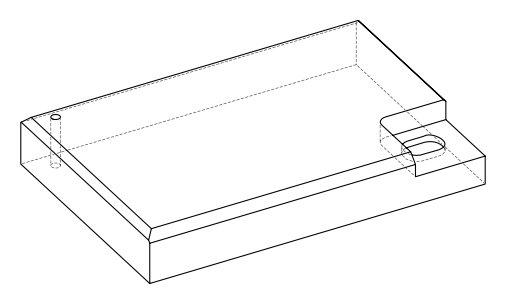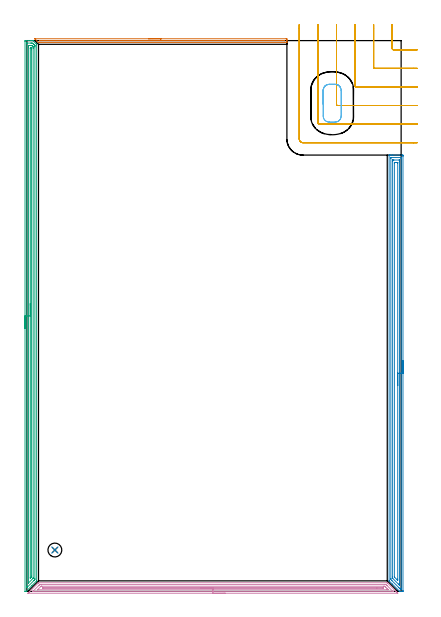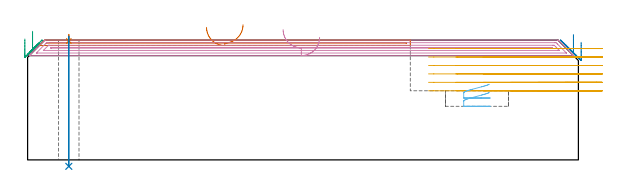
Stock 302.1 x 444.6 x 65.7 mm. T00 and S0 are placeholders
(PLAN: 8 operations, 3 tool changes, 48.6 min)
(1 AREA_MILL | FG_CHAMFER_SURFACE | UGT0205_001 | 3.37 min | 936 mm3)
(2 AREA_MILL_1 | FG_CHAMFER_SURFACE_1 | UGT0205_001 | 11.45 min | 22488 mm3)
(3 AREA_MILL_2 | FG_CHAMFER_SURFACE_2 | UGT0205_001 | 14.28 min | 19627 mm3)
(4 AREA_MILL_3 | FG_CHAMFER_SURFACE_3 | UGT0205_001 | 9.43 min | 10371 mm3)
(5 MILL_CORNER_NOTCH_RECTANGULAR | CORNER_NOTCH_RECTANGULAR | UGT0201_136 | Follow Part, ap 5, ae 75% | 9.2 min | 235448 mm3)
(6 MILL_RECTANGULAR_POCKET | POCKET_RECTANGULAR_STRAIGHT | UGT0201_136 | Follow Part, ap 5, ae 75% | 0.57 min | 13190 mm3)
(7 SPOT_DRILL | STEP1HOLE | NXT0321_9005460120000 | 0.03 min | 8 mm3)
(8 DRILL_THROUGH_HOLE_INTO_CENTER | STEP1HOLE | NXT0301_083 | 0.29 min | 6435 mm3)
(TOOL UGT0205_001 | Chamfer Mill 20 x 3 x 45 deg. | D20 FL50 Z2)
(TOOL UGT0201_136 | Carbide End Mill 20.0 | D20 FL30 Z4)
(TOOL NXT0321_9005460120000 | NC Spot Drill, 142deg, 12mm, Carbide, Uncoated | D12 PA142 FL30 Z2)
(TOOL NXT0301_083 | Carbide Drill 11.2mm [860.1-1120-056A1-MM 2214] | D11.2 PA140 FL72 Z2)
(OP 1 AREA_MILL)
G17 G21 G94 G90
T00 M6
G54
G17 G0 G90 X98.15 Y446.1 S1061 M3
G43 Z75.7 H0
Z72.7
G94 G1 X98.188 Z71.828 F250.
X98.302 Z70.964
X98.491 Z70.112
X98.753 Z69.28
X99.087 Z68.474
X99.49 Z67.7
X99.959 Z66.964
X100.49 Z66.272
X101.079 Z65.629
X101.722 Z65.04
X102.414 Z64.509
X103.15 Z64.04
X103.924 Z63.637
X104.73 Z63.303
X105.562 Z63.041
X106.414 Z62.852
X107.279 Z62.738
X108.15 Z62.7
X209.311
X209.454 Y446.099 Z62.701
X209.898 Y446.091 Z62.705
X209.9 Y445.78 Z63.017
Y445.493 Z63.304
Y444.887 Z63.909
Y444.6 Z64.195
Y444.025 Z64.774
Y443.491 Z65.308
Y443.152 Z65.639
X209.89 Y443.103 Z65.688
X209.757 Y443.1 Z65.7
X9.663
X9.405 Y443.104 Z65.69
X9.28 Y443.219 Z65.58
X6.692 Y445.807 Z62.991
X6.561 Y445.939 Z62.857
X6.413 Y446.092 Z62.706
X6.482 Y446.097 Z62.703
X6.639 Y446.1 Z62.7
X6.692
X108.15
Y444.686 Z64.114
X207.528 Y444.685 Z64.115
X207.89 Y444.679 Z64.121
X207.893 Y444.653 Z64.147
X207.897 Y444.6 Z64.2
Y444.554 Z64.246
X207.894 Y444.531 Z64.269
X207.892 Y444.525 Z64.275
X207.869 Y444.521 Z64.279
X207.699 Y444.516 Z64.284
X207.614 Y444.515 Z64.285
X11.446 Y444.514 Z64.286
X10.639 Y444.516 Z64.284
X10.554 Y444.518 Z64.282
X10.471 Y444.521 Z64.279
X10.432 Y444.529 Z64.271
X10.406 Y444.552 Z64.248
X10.353 Y444.6 Z64.2
X10.287 Y444.671 Z64.129
X10.283 Y444.678 Z64.122
X10.284 Y444.68 Z64.12
X10.326 Y444.683 Z64.117
X10.383 Y444.685 Z64.115
X10.469 Y444.686 Z64.114
X108.15
X109.022 Z64.152
X109.887 Z64.266
X110.738 Z64.455
X111.57 Z64.717
X112.376 Z65.051
X113.15 Z65.454
X113.886 Z65.923
X114.578 Z66.454
X115.221 Z67.043
X115.811 Z67.686
X116.342 Z68.379
X116.81 Z69.114
X117.213 Z69.888
X117.547 Z70.694
X117.809 Z71.526
X117.998 Z72.378
X118.112 Z73.243
X118.15 Z74.114
G0 Z75.7
M5
M2
(OP 2 AREA_MILL_1)
G17 G21 G94 G90
T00 M6
G54
G17 G0 G90 X303.6 Y186.1 S1061 M3
G43 Z75.7 H0
Z64.5
G94 G1 Y186.062 Z63.628 F250.
Y185.948 Z62.763
Y185.759 Z61.912
Y185.497 Z61.08
Y185.163 Z60.274
Y184.76 Z59.5
Y184.292 Z58.764
Y183.76 Z58.072
Y183.171 Z57.429
Y182.528 Z56.84
Y181.836 Z56.308
Y181.1 Z55.84
Y180.326 Z55.437
Y179.52 Z55.103
Y178.688 Z54.841
Y177.836 Z54.652
Y176.972 Z54.538
Y176.1 Z54.5
Y0.614
X303.598 Y0.347 Z54.502
X303.591 Y0.003 Z54.505
X303.574 Y0. Z54.523
X302.372 Z55.723
X301.717 Z56.383
X301.388 Z56.711
X300.949 Y0.001 Z57.142
X300.898 Y0.01 Z57.193
X300.84 Y0.057 Z57.253
X300.731 Y0.167 Z57.366
X294.939 Y5.96 Z63.16
X292.694 Y8.205 Z65.404
X292.486 Y8.415 Z65.611
X292.403 Y8.505 Z65.689
X292.4 Y8.651 Z65.7
Y352.033
X292.402 Y352.19 Z65.688
X292.53 Y352.198 Z65.562
X292.665 Y352.2 Z65.434
X292.972 Z65.127
X293.628 Z64.467
X294.83 Z63.267
X295.377 Z62.717
X302.973 Z55.124
X303.247 Y352.197 Z54.851
X303.593 Y352.19 Z54.504
X303.597 Y351.944 Z54.501
X303.6 Y351.586 Z54.5
Y351.225
Y176.1
X302.186 Z55.914
X302.185 Y2.591 Z55.915
X302.184 Y2.4 Z55.916
X302.18 Y2.05 Z55.92
X302.179 Y2.014 Z55.921
X302.124 Y2.009 Z55.976
X302.02 Y2.004 Z56.08
X301.888 Y2.001 Z56.212
X301.498 Y2.007 Z56.602
X301.369 Y2.01 Z56.731
X301.23 Y2.131 Z56.87
X300.952 Y2.4 Z57.148
X300.623 Y2.727 Z57.477
X300.056 Y3.293 Z58.044
X294.699 Y8.651 Z63.401
X294.502 Y8.85 Z63.598
X293.821 Y9.545 Z64.279
X293.816 Y10.246 Z64.284
X293.815 Y10.438 Z64.285
Y349.609
X293.816 Y349.8 Z64.284
X293.82 Y350.15 Z64.28
X293.821 Y350.186 Z64.279
X293.876 Y350.191 Z64.224
X293.98 Y350.196 Z64.12
X294.111 Y350.199 Z63.989
X301.982 Z56.118
X302.134 Y350.193 Z55.966
X302.162 Y350.19 Z55.938
X302.179 Y350.181 Z55.921
X302.181 Y350.148 Z55.919
X302.184 Y349.992 Z55.916
X302.185 Y349.8 Z55.915
X302.186 Y349.097 Z55.914
Y176.1
X300.772 Z57.328
X300.771 Y5.821 Z57.329
X300.766 Y5.079 Z57.334
X300.765 Y5.063 Z57.335
X300.73 Y5.079 Z57.37
X300.623 Y5.18 Z57.477
X299.827 Y5.972 Z58.273
X295.363 Y10.438 Z62.737
X295.235 Y10.582 Z62.865
X295.23 Y11.331 Z62.87
X295.229 Y11.482 Z62.871
Y347.272
X295.233 Y348.014 Z62.867
X295.234 Y348.159 Z62.866
X295.245 Y348.19 Z62.855
X295.286 Y348.193 Z62.814
X295.377 Y348.196 Z62.723
X296.069 Y348.2 Z62.031
X296.251 Z61.849
X300.441 Z57.659
X300.623 Y348.199 Z57.477
X300.684 Y348.198 Z57.416
X300.732 Y348.194 Z57.368
X300.76 Y348.191 Z57.34
X300.765 Y348.163 Z57.335
X300.768 Y348.014 Z57.332
X300.77 Y347.864 Z57.33
X300.772 Y347.121 Z57.328
Y176.1
X299.357 Z58.743
Y9.945
X299.355 Y9.545 Z58.745
X299.351 Y9.058 Z58.749
X299.34 Y8.92 Z58.76
X299.039 Y9.213 Z59.061
X298.874 Y9.375 Z59.226
X296.92 Y11.331 Z61.18
X296.705 Y11.554 Z61.395
X296.649 Y11.614 Z61.451
X296.647 Y11.64 Z61.453
X296.645 Y11.701 Z61.455
X296.643 Y11.823 Z61.457
Y345.335
X296.644 Y345.827 Z61.456
X296.646 Y345.992 Z61.454
X296.65 Y346.123 Z61.45
X296.655 Y346.19 Z61.445
X297.153 Y346.2 Z60.947
X298.902 Z59.198
X299.292 Y346.193 Z58.808
X299.34 Y346.19 Z58.76
X299.351 Y346.184 Z58.749
X299.353 Y346.17 Z58.747
X299.356 Y346.115 Z58.744
X299.357 Y346.063 Z58.743
Y345.735
Y176.1
Y175.228 Z58.781
Y174.364 Z58.895
Y173.512 Z59.083
Y172.68 Z59.346
Y171.874 Z59.68
Y171.1 Z60.082
Y170.364 Z60.551
Y169.672 Z61.082
Y169.029 Z61.672
Y168.44 Z62.315
Y167.908 Z63.007
Y167.44 Z63.743
Y167.037 Z64.516
Y166.703 Z65.322
Y166.441 Z66.154
Y166.252 Z67.006
Y166.138 Z67.871
Y166.1 Z68.743
G0 Z75.7
M5
M2
(OP 3 AREA_MILL_2)
G17 G21 G94 G90
T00 M6
G54
G17 G0 G90 X-1.5 Y212.3 S1061 M3
G43 Z75.7 H0
Z66.3
G94 G1 Y212.338 Z65.428 F250.
Y212.452 Z64.564
Y212.641 Z63.712
Y212.903 Z62.88
Y213.237 Z62.074
Y213.64 Z61.3
Y214.109 Z60.564
Y214.64 Z59.872
Y215.229 Z59.229
Y215.872 Z58.64
Y216.564 Z58.108
Y217.3 Z57.64
Y218.074 Z57.237
Y218.88 Z56.903
Y219.712 Z56.641
Y220.564 Z56.452
Y221.429 Z56.338
Y222.3 Z56.3
Y443.975
X-1.498 Y444.315 Z56.301
X-1.493 Y444.59 Z56.304
X-1.166 Y444.6 Z56.631
X1.454 Z59.249
X2.852 Z60.649
X3.2 Z60.995
X3.896 Z61.695
X4.25 Z62.05
X4.599 Y444.599 Z62.393
X4.904 Y444.59 Z62.701
X4.946 Y444.552 Z62.745
X5.079 Y444.422 Z62.877
X7.565 Y441.935 Z65.365
X7.761 Y441.74 Z65.557
X7.895 Y441.603 Z65.691
X7.9 Y441.293 Z65.7
Y8.67
X7.897 Y8.505 Z65.689
X7.81 Y8.408 Z65.607
X4.073 Y4.673 Z61.873
X-0.556 Y0.043 Z57.242
X-0.601 Y0.01 Z57.196
X-0.64 Y0. Z57.158
X-1.344 Z56.456
X-1.494 Y0.01 Z56.305
X-1.5 Y0.04 Z56.3
Y222.3
X-0.086 Z57.714
X-0.085 Y442.187 Z57.715
X-0.083 Y442.528 Z57.717
X-0.081 Y442.57 Z57.719
X-0.08 Y442.584 Z57.72
X-0.063 Y442.59 Z57.737
X0.043 Y442.595 Z57.843
X0.178 Y442.599 Z57.978
X3.2 Z61.
X3.672 Y442.598 Z61.472
X4.073 Y442.59 Z61.873
X4.461 Y442.577 Z62.261
X4.862 Y442.187 Z62.662
X4.946 Y442.104 Z62.746
X5.757 Y441.293 Z63.557
X5.819 Y441.231 Z63.619
X6.228 Y440.816 Z64.028
X6.435 Y440.603 Z64.235
X6.479 Y440.552 Z64.279
X6.481 Y440.497 Z64.281
X6.483 Y440.4 Z64.283
X6.486 Y439.718 Z64.286
Y439.506
X6.485 Y10.457 Z64.285
X6.481 Y9.779 Z64.281
X6.479 Y9.564 Z64.279
X6.157 Y9.218 Z63.957
X5.819 Y8.871 Z63.619
X5.721 Y8.771 Z63.521
X0.257 Y3.307 Z58.057
X0.052 Y3.107 Z57.852
X-0.027 Y3.035 Z57.773
X-0.079 Y2.991 Z57.721
X-0.082 Y3.091 Z57.718
X-0.084 Y3.307 Z57.716
X-0.085 Y3.712 Z57.715
X-0.086 Y3.989 Z57.714
Y222.3
X1.328 Z59.128
Y439.634
X1.329 Y440.4 Z59.129
X1.331 Y440.525 Z59.131
X1.334 Y440.569 Z59.134
X1.338 Y440.59 Z59.138
X1.357 Y440.592 Z59.157
X1.454 Y440.595 Z59.254
X2.131 Y440.6 Z59.931
X2.327 Z60.127
X3.004 Z60.804
X3.2 Y440.599 Z61.
X3.882 Y440.596 Z61.682
X3.973 Y440.59 Z61.773
X4.073 Y440.517 Z61.873
X4.197 Y440.4 Z61.997
X4.946 Y439.652 Z62.746
X5.017 Y439.576 Z62.817
X5.052 Y439.537 Z62.852
X5.064 Y439.506 Z62.864
X5.067 Y439.382 Z62.867
X5.071 Y438.612 Z62.871
Y438.484
Y10.84
X5.07 Y10.649 Z62.87
X5.067 Y10.602 Z62.867
X5.065 Y10.582 Z62.865
X5.051 Y10.562 Z62.851
X4.958 Y10.457 Z62.758
X4.952 Y10.451 Z62.752
X1.419 Y6.918 Z59.219
X1.38 Y6.882 Z59.18
X1.356 Y6.867 Z59.156
X1.334 Y6.859 Z59.134
X1.332 Y6.882 Z59.132
X1.33 Y6.914 Z59.13
X1.329 Y7.01 Z59.129
X1.328 Y222.3 Z59.128
X2.743 Z60.543
Y438.342
X2.745 Y438.467 Z60.545
X2.747 Y438.55 Z60.547
X2.75 Y438.59 Z60.55
X3.212 Y438.6 Z61.012
X3.419 Y438.594 Z61.219
X3.522 Y438.59 Z61.322
X3.563 Y438.576 Z61.363
X3.589 Y438.552 Z61.389
X3.648 Y438.492 Z61.448
X3.65 Y438.455 Z61.45
X3.655 Y438.146 Z61.455
X3.657 Y437.718 Z61.457
Y437.25
Y12.245
X3.655 Y11.779 Z61.455
X3.653 Y11.671 Z61.453
X3.65 Y11.622 Z61.45
X3.625 Y11.586 Z61.425
X3.401 Y11.351 Z61.201
X3.3 Y11.249 Z61.1
X3.2 Y11.149 Z61.
X2.854 Y10.811 Z60.654
X2.785 Y10.746 Z60.585
X2.749 Y10.72 Z60.549
X2.746 Y10.774 Z60.546
X2.744 Y10.816 Z60.544
X2.743 Y10.925 Z60.543
Y11.351
Y222.3
Y223.172 Z60.581
Y224.037 Z60.695
Y224.888 Z60.883
Y225.72 Z61.146
Y226.526 Z61.48
Y227.3 Z61.882
Y228.036 Z62.351
Y228.728 Z62.882
Y229.371 Z63.472
Y229.961 Z64.115
Y230.492 Z64.807
Y230.96 Z65.543
Y231.363 Z66.317
Y231.697 Z67.123
Y231.959 Z67.955
Y232.148 Z68.806
Y232.262 Z69.671
Y232.3 Z70.543
G0 Z75.7
M5
M2
(OP 4 AREA_MILL_3)
G17 G21 G94 G90
T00 M6
G54
G17 G0 G90 X160.15 Y-1.5 S1061 M3
G43 Z75.7 H0
Z67.2
G94 G1 X160.112 Z66.329 F250.
X159.998 Z65.464
X159.809 Z64.612
X159.547 Z63.78
X159.213 Z62.974
X158.81 Z62.2
X158.341 Z61.464
X157.81 Z60.772
X157.221 Z60.129
X156.578 Z59.54
X155.886 Z59.009
X155.15 Z58.54
X154.376 Z58.137
X153.57 Z57.803
X152.738 Z57.541
X151.886 Z57.352
X151.022 Z57.238
X150.15 Z57.2
X1.28
X1.063 Y-1.499 Z57.201
X0.958 Y-1.496 Z57.203
X0.911 Y-1.492 Z57.206
X1.063 Y-1.336 Z57.362
X1.222 Y-1.176 Z57.519
X1.376 Y-1.023 Z57.675
X1.509 Y-0.89 Z57.808
X1.658 Y-0.739 Z57.956
X1.803 Y-0.596 Z58.101
X1.956 Y-0.443 Z58.255
X2.095 Y-0.303 Z58.393
X4.634 Y2.235 Z60.933
X9.098 Y6.698 Z65.397
X9.331 Y6.93 Z65.626
X9.405 Y6.997 Z65.689
X9.544 Y7. Z65.7
X290.756
X290.895 Y6.997 Z65.689
X290.973 Y6.928 Z65.625
X291.202 Y6.698 Z65.397
X291.225 Y6.676 Z65.374
X297.451 Y0.45 Z59.147
X298.205 Y-0.303 Z58.393
X298.344 Y-0.443 Z58.255
X298.497 Y-0.596 Z58.101
X298.642 Y-0.739 Z57.956
X298.79 Y-0.889 Z57.808
X298.924 Y-1.023 Z57.675
X299.078 Y-1.176 Z57.519
X299.237 Y-1.337 Z57.361
X299.389 Y-1.492 Z57.206
X299.342 Y-1.496 Z57.203
X299.237 Y-1.5 Z57.2
X150.15
Y-0.086 Z58.614
X5.456 Y-0.085 Z58.615
X5.08 Y-0.084 Z58.616
X4.853 Y-0.082 Z58.618
X4.789 Y-0.079 Z58.621
X4.816 Y-0.045 Z58.655
X4.868 Y0.013 Z58.713
X5.08 Y0.23 Z58.93
X9.781 Y4.931 Z63.631
X10.107 Y5.253 Z63.953
X10.437 Y5.579 Z64.279
X10.664 Y5.581 Z64.281
X11.33 Y5.585 Z64.285
X11.552 Y5.586 Z64.286
X288.97 Y5.585 Z64.285
X289.195 Y5.584 Z64.284
X289.863 Y5.579 Z64.279
X290.518 Y4.931 Z63.631
X290.756 Y4.694 Z63.394
X295.22 Y0.231 Z58.931
X295.491 Y-0.043 Z58.657
X295.521 Y-0.076 Z58.624
X295.525 Y-0.082 Z58.618
X295.524 Y-0.083 Z58.617
X295.501 Y-0.084 Z58.616
X295.408 Y-0.085 Z58.615
X150.15 Y-0.086 Z58.614
Y1.328 Z60.028
X8.767 Y1.329 Z60.029
X8.665 Y1.33 Z60.03
X8.651 Y1.332 Z60.032
X8.648 Y1.334 Z60.034
X8.647 Y1.34 Z60.04
X8.651 Y1.351 Z60.051
X8.697 Y1.397 Z60.097
X8.74 Y1.441 Z60.141
X11.359 Y4.059 Z62.759
X11.459 Y4.148 Z62.848
X11.486 Y4.165 Z62.865
X11.606 Y4.168 Z62.868
X11.76 Y4.17 Z62.87
X11.991 Y4.171 Z62.871
X12.107
X288.078
X288.193 Y4.17 Z62.87
X288.424 Y4.166 Z62.866
X288.831 Y4.157 Z62.857
X288.94 Y4.059 Z62.759
X288.97 Y4.03 Z62.73
X289.815 Y3.186 Z61.886
X290.756 Y2.245 Z60.945
X291.557 Y1.441 Z60.141
X291.649 Y1.347 Z60.047
Y1.333 Z60.033
X290.871 Y1.329 Z60.029
X290.756
X150.15 Y1.328 Z60.028
Y2.743 Z61.443
X13.115
X12.675 Y2.744 Z61.444
X12.662 Y2.745 Z61.445
X12.625 Y2.749 Z61.449
X12.668 Y2.751 Z61.451
X13.1 Y2.757 Z61.457
X13.115
X287.17
X287.625 Y2.756 Z61.456
X287.638 Y2.754 Z61.454
X287.646 Y2.75 Z61.45
X287.636 Y2.745 Z61.445
X287.624 Y2.744 Z61.444
X282.477 Y2.743 Z61.443
X150.15
X149.278 Z61.481
X148.413 Z61.595
X147.562 Z61.783
X146.73 Z62.046
X145.924 Z62.38
X145.15 Z62.782
X144.414 Z63.251
X143.722 Z63.782
X143.079 Z64.372
X142.489 Z65.015
X141.958 Z65.707
X141.49 Z66.443
X141.087 Z67.216
X140.753 Z68.022
X140.491 Z68.854
X140.302 Z69.706
X140.188 Z70.571
X140.15 Z71.443
G0 Z75.7
M5
M2
(OP 5 MILL_CORNER_NOTCH_RECTANGULAR)
G17 G21 G94 G90
T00 M6
G54
G17 G0 G90 X294.9 Y457.6 S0 M3
G43 Z75.7 H0
Z61.067
G94 G1 Y454.6 F250.
Y438.194 F500.
G3 X295.894 Y437.2 R1.
G1 X312.1
X315.1 F250.
G0 Z75.7
X279.9 Y457.6
Z61.067
G1 Y454.6
Y423.194 F500.
G3 X280.894 Y422.2 R1.
G1 X312.1
X315.1 F250.
G0 Z75.7
X264.9 Y457.6
Z61.067
G1 Y454.6
Y408.194 F500.
G3 X265.894 Y407.2 R1.
G1 X312.1
X315.1 F250.
G0 Z75.7
X249.9 Y457.6
Z61.067
G1 Y454.6
Y393.195 F500.
G3 X250.895 Y392.2 R1.
G1 X312.1
X315.1 F250.
G0 Z75.7
X234.9 Y457.6
Z61.067
G1 Y454.6
Y378.195 F500.
G3 X235.895 Y377.2 R1.
G1 X312.1
X315.1 F250.
G0 Z75.7
X219.9 Y457.6
Z61.067
G1 Y454.6
Y365.1 F500.
G3 X222.8 Y362.2 R2.9
G1 X312.1
X315.1 F250.
G0 Z75.7
X294.9 Y457.6
Z56.433
G1 Y454.6
Y438.194 F500.
G3 X295.894 Y437.2 R1.
G1 X312.1
X315.1 F250.
G0 Z75.7
X279.9 Y457.6
Z56.433
G1 Y454.6
Y423.194 F500.
G3 X280.894 Y422.2 R1.
G1 X312.1
X315.1 F250.
G0 Z75.7
X264.9 Y457.6
Z56.433
G1 Y454.6
Y408.194 F500.
G3 X265.894 Y407.2 R1.
G1 X312.1
X315.1 F250.
G0 Z75.7
X249.9 Y457.6
Z56.433
G1 Y454.6
Y393.195 F500.
G3 X250.895 Y392.2 R1.
G1 X312.1
X315.1 F250.
G0 Z75.7
X234.9 Y457.6
Z56.433
G1 Y454.6
Y378.195 F500.
G3 X235.895 Y377.2 R1.
G1 X312.1
X315.1 F250.
G0 Z75.7
X219.9 Y457.6
Z56.433
G1 Y454.6
Y365.1 F500.
G3 X222.8 Y362.2 R2.9
G1 X312.1
X315.1 F250.
G0 Z75.7
X294.9 Y457.6
Z51.8
G1 Y454.6
Y438.194 F500.
G3 X295.894 Y437.2 R1.
G1 X312.1
X315.1 F250.
G0 Z75.7
X279.9 Y457.6
Z51.8
G1 Y454.6
Y423.194 F500.
G3 X280.894 Y422.2 R1.
G1 X312.1
X315.1 F250.
G0 Z75.7
X264.9 Y457.6
Z51.8
G1 Y454.6
Y408.194 F500.
G3 X265.894 Y407.2 R1.
G1 X312.1
X315.1 F250.
G0 Z75.7
X249.9 Y457.6
Z51.8
G1 Y454.6
Y393.195 F500.
G3 X250.895 Y392.2 R1.
G1 X312.1
X315.1 F250.
G0 Z75.7
X234.9 Y457.6
Z51.8
G1 Y454.6
Y378.195 F500.
G3 X235.895 Y377.2 R1.
G1 X312.1
X315.1 F250.
G0 Z75.7
X219.9 Y457.6
Z51.8
G1 Y454.6
Y365.1 F500.
G3 X222.8 Y362.2 R2.9
G1 X312.1
X315.1 F250.
G0 Z75.7
X294.9 Y457.6
Z47.167
G1 Y454.6
Y438.194 F500.
G3 X295.894 Y437.2 R1.
G1 X312.1
X315.1 F250.
G0 Z75.7
X279.9 Y457.6
Z47.167
G1 Y454.6
Y423.194 F500.
G3 X280.894 Y422.2 R1.
G1 X312.1
X315.1 F250.
G0 Z75.7
X264.9 Y457.6
Z47.167
G1 Y454.6
Y408.194 F500.
G3 X265.894 Y407.2 R1.
G1 X312.1
X315.1 F250.
G0 Z75.7
X249.9 Y457.6
Z47.167
G1 Y454.6
Y393.195 F500.
G3 X250.895 Y392.2 R1.
G1 X312.1
X315.1 F250.
G0 Z75.7
X234.9 Y457.6
Z47.167
G1 Y454.6
Y378.195 F500.
G3 X235.895 Y377.2 R1.
G1 X312.1
X315.1 F250.
G0 Z75.7
X219.9 Y457.6
Z47.167
G1 Y454.6
Y365.1 F500.
G3 X222.8 Y362.2 R2.9
G1 X312.1
X315.1 F250.
G0 Z75.7
X294.9 Y457.6
Z42.533
G1 Y454.6
Y438.194 F500.
G3 X295.894 Y437.2 R1.
G1 X312.1
X315.1 F250.
G0 Z75.7
X279.9 Y457.6
Z42.533
G1 Y454.6
Y423.194 F500.
G3 X280.894 Y422.2 R1.
G1 X312.1
X315.1 F250.
G0 Z75.7
X264.9 Y457.6
Z42.533
G1 Y454.6
Y408.194 F500.
G3 X265.894 Y407.2 R1.
G1 X312.1
X315.1 F250.
G0 Z75.7
X249.9 Y457.6
Z42.533
G1 Y454.6
Y393.195 F500.
G3 X250.895 Y392.2 R1.
G1 X312.1
X315.1 F250.
G0 Z75.7
X234.9 Y457.6
Z42.533
G1 Y454.6
Y378.195 F500.
G3 X235.895 Y377.2 R1.
G1 X312.1
X315.1 F250.
G0 Z75.7
X219.9 Y457.6
Z42.533
G1 Y454.6
Y365.1 F500.
G3 X222.8 Y362.2 R2.9
G1 X312.1
X315.1 F250.
G0 Z75.7
X294.9 Y457.6
Z37.9
G1 Y454.6
Y438.194 F500.
G3 X295.894 Y437.2 R1.
G1 X312.1
X315.1 F250.
G0 Z75.7
X279.9 Y457.6
Z37.9
G1 Y454.6
Y423.194 F500.
G3 X280.894 Y422.2 R1.
G1 X312.1
X315.1 F250.
G0 Z75.7
X264.9 Y457.6
Z37.9
G1 Y454.6
Y408.194 F500.
G3 X265.894 Y407.2 R1.
G1 X312.1
X315.1 F250.
G0 Z75.7
X249.9 Y457.6
Z37.9
G1 Y454.6
Y393.195 F500.
G3 X250.895 Y392.2 R1.
G1 X312.1
X315.1 F250.
G0 Z75.7
X234.9 Y457.6
Z37.9
G1 Y454.6
Y378.195 F500.
G3 X235.895 Y377.2 R1.
G1 X312.1
X315.1 F250.
G0 Z75.7
X219.9 Y457.6
Z37.9
G1 Y454.6
Y365.1 F500.
G3 X222.8 Y362.2 R2.9
G1 X312.1
X315.1 F250.
G0 Z75.7
M5
M2
(OP 6 MILL_RECTANGULAR_POCKET)
G17 G21 G94 G90
T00 M6
G54
G17 G0 G90 X253.158 Y406.631 S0 M3
G43 Z75.7 H0
Z41.475
G94 G1 X253.01 Y406.916 Z41.389 F250.
X252.669 Y407.415 Z41.227
X252.268 Y407.868 Z41.065
X251.815 Y408.269 Z40.903
X251.316 Y408.61 Z40.741
X250.779 Y408.888 Z40.579
X250.212 Y409.098 Z40.417
X249.623 Y409.236 Z40.255
X249.021 Y409.3 Z40.093
X243.879 Z38.715
X243.277 Y409.236 Z38.553
X242.688 Y409.098 Z38.391
X242.121 Y408.888 Z38.229
X241.584 Y408.61 Z38.066
X241.085 Y408.269 Z37.904
X240.632 Y407.868 Z37.742
X240.231 Y407.415 Z37.58
X239.89 Y406.916 Z37.418
X239.612 Y406.379 Z37.256
X239.402 Y405.812 Z37.094
X239.264 Y405.223 Z36.932
X239.2 Y404.621 Z36.77
Y394.05 Z33.937
Y383.7 F500.
G3 X244.1 Y378.8 R4.9
G1 X248.8
G3 X253.7 Y383.7 R4.9
G1 Y404.4
G3 X248.8 Y409.3 R4.9
G1 X244.1
G3 X239.2 Y404.4 R4.9
G1 Y394.05
Y393.05
G0 X253.158 Y406.631 Z36.937
G1 X253.01 Y406.916 Z36.852 F250.
X252.669 Y407.415 Z36.689
X252.268 Y407.868 Z36.527
X251.815 Y408.269 Z36.365
X251.316 Y408.61 Z36.203
X250.779 Y408.888 Z36.041
X250.212 Y409.098 Z35.879
X249.623 Y409.236 Z35.717
X249.021 Y409.3 Z35.555
X243.879 Z34.177
X243.277 Y409.236 Z34.015
X242.688 Y409.098 Z33.853
X242.121 Y408.888 Z33.691
X241.584 Y408.61 Z33.529
X241.085 Y408.269 Z33.367
X240.632 Y407.868 Z33.205
X240.231 Y407.415 Z33.043
X239.89 Y406.916 Z32.881
X239.612 Y406.379 Z32.719
X239.402 Y405.812 Z32.557
X239.264 Y405.223 Z32.395
X239.2 Y404.621 Z32.233
Y394.05 Z29.4
Y383.7 F500.
G3 X244.1 Y378.8 R4.9
G1 X248.8
G3 X253.7 Y383.7 R4.9
G1 Y404.4
G3 X248.8 Y409.3 R4.9
G1 X244.1
G3 X239.2 Y404.4 R4.9
G1 Y394.05
Y393.05
G0 Z75.7
M5
M2
(OP 7 SPOT_DRILL)
G17 G21 G94 G90
T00 M6
G54
G17 G0 G90 X22.6 Y33.4 S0 M3
G43 Z75.7 H0
G94 G81 G98 Z65.218 F250. R68.7
G80
M5
M2
(OP 8 DRILL_THROUGH_HOLE_INTO_CENTER)
G17 G21 G94 G90
T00 M6
G54
G17 G0 G90 X22.6 Y33.4 S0 M3
G43 Z75.7 H1
G94 G73 G98 Z-3.538 F250. Q9.891 R67.7
G80
M5
M2
